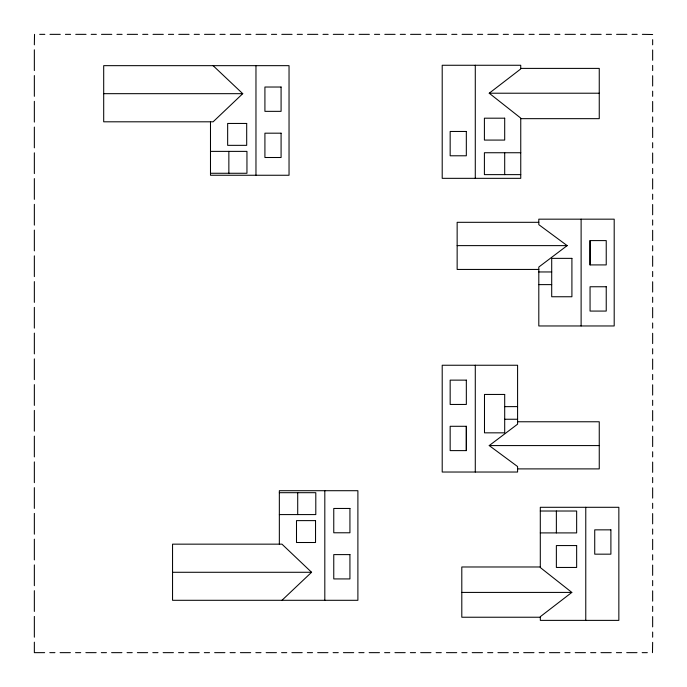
<?xml version="1.0" encoding="UTF-8"?>
<svg xmlns="http://www.w3.org/2000/svg" width="687" height="687" viewBox="0 0 687 687"><rect width="100%" height="100%" fill="white"/><g stroke="black" fill="none" stroke-linecap="round" stroke-linejoin="round"><path stroke-width="1.03" d="M466.327 450.612L466.344 426.292L450.165 426.292L450.165 450.612L466.327 450.612L466.327 426.292M590.056 264.916L590.064 240.596L606.235 240.596L606.235 264.916L590.056 264.916L590.064 240.596M213.107 65.66L242.734 93.672L213.116 121.805L103.694 121.805L103.694 65.66L289.038 65.66L289.038 175.254L210.488 175.254L210.488 121.805M281.953 600.301L311.58 572.28L281.962 544.156L172.549 544.156L172.549 600.301L357.893 600.301L357.893 490.707L279.343 490.707L279.343 544.156M489.221 93.217L520.729 68.966L520.729 65.265L442.205 65.265L442.205 178.337L520.755 178.337L520.755 118.104L489.221 93.217L599.253 93.217M571.833 592.417L540.326 616.668L540.326 620.378L618.85 620.378L618.85 507.298L540.3 507.298L540.3 567.539L571.833 592.417L461.801 592.417M567.17 245.62L538.806 267.045L538.806 325.964L614.195 325.964L614.195 219.17L538.806 219.17L538.806 224.658L567.17 245.62L457.147 245.62M489.221 445.58L517.586 424.171L517.586 365.244L442.205 365.244L442.205 472.029L517.586 472.029L517.586 466.55L489.221 445.58L599.253 445.58M538.806 284.616L551.704 284.616M504.696 406.652L517.586 406.601M34.53 34.35L34.35 44.818M39.683 34.35L44.835 34.35M49.988 34.35L60.284 34.35M65.437 34.35L70.589 34.35M75.742 34.35L86.038 34.35M91.191 34.35L96.343 34.35M101.496 34.35L111.792 34.35M116.945 34.35L122.097 34.35M127.25 34.35L137.555 34.35M142.698 34.35L147.851 34.35M153.003 34.35L163.308 34.35M168.461 34.35L173.605 34.35M178.757 34.35L189.062 34.35M194.215 34.35L199.359 34.35M204.511 34.35L214.816 34.35M219.969 34.35L225.121 34.35M230.265 34.35L240.57 34.35M245.723 34.35L250.875 34.35M256.028 34.35L266.324 34.35M271.477 34.35L276.629 34.35M281.782 34.35L292.078 34.35M297.231 34.35L302.383 34.35M307.536 34.35L317.832 34.35M322.984 34.35L328.137 34.35M333.289 34.35L343.594 34.35M348.738 34.35L353.891 34.35M359.043 34.35L369.348 34.35M374.501 34.35L379.645 34.35M384.797 34.35L395.102 34.35M400.255 34.35L405.399 34.35M410.551 34.35L420.856 34.35M426.009 34.35L431.161 34.35M436.305 34.35L446.61 34.35M451.763 34.35L456.915 34.35M462.068 34.35L472.364 34.35M477.517 34.35L482.669 34.35M487.822 34.35L498.118 34.35M503.27 34.35L508.423 34.35M513.575 34.35L523.872 34.35M529.024 34.35L534.177 34.35M539.329 34.35L549.634 34.35M554.778 34.35L559.931 34.35M565.083 34.35L575.388 34.35M580.532 34.35L585.685 34.35M590.837 34.35L601.142 34.35M606.295 34.35L611.439 34.35M616.591 34.35L626.896 34.35M632.049 34.35L637.201 34.35M642.345 34.35L652.65 34.513M520.729 68.399L599.253 68.399L599.253 118.662L520.755 118.662M103.694 93.672L242.734 93.672M210.488 151.38L246.951 151.38L246.951 173.27L210.488 173.27M520.755 152.737L484.404 152.737L484.404 174.627L520.755 174.627M538.806 222.313L457.147 222.313L457.147 269.441L538.806 269.441M538.806 271.958L551.704 271.958M504.696 419.25L517.586 419.25M517.586 421.766L599.253 421.766L599.253 468.895L517.586 468.895M279.343 492.691L315.797 492.691L315.797 514.58L279.343 514.58M540.3 511.016L576.651 511.016L576.651 532.906L540.3 532.906M540.3 566.981L461.801 566.981L461.801 617.235L540.326 617.235M172.549 572.28L311.58 572.28M44.655 652.65L34.35 652.65L34.35 642.182M49.799 652.65L54.951 652.65M60.104 652.65L70.409 652.65M75.561 652.65L80.705 652.65M85.858 652.65L96.163 652.65M101.315 652.65L106.468 652.65M111.612 652.65L121.917 652.65M127.069 652.65L132.222 652.65M137.366 652.65L147.671 652.65M152.823 652.65L157.976 652.65M163.128 652.65L173.425 652.65M178.577 652.65L183.73 652.65M188.882 652.65L199.178 652.65M204.331 652.65L209.483 652.65M214.636 652.65L224.932 652.65M230.085 652.65L235.237 652.65M240.39 652.65L250.695 652.65M255.839 652.65L260.991 652.65M266.144 652.65L276.449 652.65M281.601 652.65L286.745 652.65M291.898 652.65L302.203 652.65M307.355 652.65L312.499 652.65M317.652 652.65L327.957 652.65M333.109 652.65L338.262 652.65M343.406 652.65L353.711 652.65M358.863 652.65L364.016 652.65M369.168 652.65L379.464 652.65M384.617 652.65L389.769 652.65M394.922 652.65L405.218 652.65M410.371 652.65L415.523 652.65M420.676 652.65L430.972 652.65M436.125 652.65L441.277 652.65M446.43 652.65L456.735 652.65M461.879 652.65L467.031 652.65M472.184 652.65L482.489 652.65M487.641 652.65L492.785 652.65M497.938 652.65L508.243 652.65M513.395 652.65L518.539 652.65M523.692 652.65L533.997 652.65M539.149 652.65L544.302 652.65M549.445 652.65L559.75 652.65M564.903 652.65L570.055 652.65M575.208 652.65L585.504 652.65M590.657 652.65L595.809 652.65M600.962 652.65L611.258 652.65M616.411 652.65L621.563 652.65M626.716 652.65L637.012 652.65M642.165 652.65L647.317 652.65M652.47 652.65L652.65 642.345M652.65 39.666L652.65 44.818M652.65 49.962L652.65 60.267M652.65 65.42L652.65 70.572M652.65 75.725L652.65 86.021M652.65 91.173L652.65 96.326M652.65 101.478L652.65 111.775M652.65 116.927L652.65 122.08M652.65 127.232L652.65 137.537M652.65 142.69L652.65 147.834M652.65 152.986L652.65 163.291M652.65 168.444L652.65 173.596M652.65 178.74L652.65 189.045M652.65 194.198L652.65 199.35M652.65 204.503L652.65 214.799M652.65 219.952L652.65 225.104M652.65 230.257L652.65 240.562M652.65 245.706L652.65 250.858M652.65 256.011L652.65 266.316M652.65 271.468L652.65 276.612M652.65 281.764L652.65 292.069M652.65 297.222L652.65 302.374M652.65 307.527L652.65 317.823M652.65 322.976L652.65 328.128M652.65 333.281L652.65 343.577M652.65 348.73L652.65 353.882M652.65 359.035L652.65 369.34M652.65 374.484L652.65 379.636M652.65 384.789L652.65 395.094M652.65 400.246L652.65 405.399M652.65 410.543L652.65 420.848M652.65 426L652.65 431.153M652.65 436.305L652.65 446.602M652.65 451.754L652.65 456.907M652.65 462.059L652.65 472.355M652.65 477.508L652.65 482.66M652.65 487.813L652.65 498.118M652.65 503.27L652.65 508.414M652.65 513.567L652.65 523.872M652.65 529.024L652.65 534.177M652.65 539.321L652.65 549.626M652.65 554.778L652.65 559.931M652.65 565.083L652.65 575.38M652.65 580.532L652.65 585.685M652.65 590.837L652.65 601.142M652.65 606.286L652.65 611.439M652.65 616.591L652.65 626.896M652.65 632.049L652.65 637.192M585.771 507.298L585.771 620.378M581.116 219.17L581.116 325.964M556.367 511.016L556.367 532.906M504.696 152.737L504.696 174.627M475.284 65.265L475.284 178.337M475.284 365.244L475.284 472.029M324.814 490.707L324.814 600.301M297.711 492.691L297.711 514.58M255.968 65.66L255.968 175.254M228.857 151.38L228.857 173.27M34.35 49.807L34.35 70.572M34.35 75.561L34.35 96.326M34.35 101.315L34.35 122.08M34.35 127.069L34.35 147.834M34.35 152.823L34.35 173.596M34.35 178.586L34.35 199.35M34.35 204.34L34.35 225.104M34.35 230.093L34.35 250.858M34.35 255.847L34.35 276.612M34.35 281.601L34.35 302.374M34.35 307.364L34.35 328.128M34.35 333.118L34.35 353.882M34.35 358.872L34.35 379.636M34.35 384.626L34.35 405.399M34.35 410.388L34.35 431.153M34.35 436.142L34.35 456.907M34.35 461.896L34.35 482.66M34.35 487.65L34.35 508.414M34.35 513.404L34.35 534.177M34.35 539.166L34.35 559.931M34.35 564.92L34.35 585.685M34.35 590.674L34.35 611.439M34.35 616.428L34.35 637.192M281.086 87.026L264.916 87.026L264.916 111.346L281.086 111.346L281.086 87.026M504.696 118.19L484.404 118.19L484.404 140.079L504.696 140.079L504.696 118.19M246.693 123.454L227.655 123.454L227.655 145.343L246.693 145.343L246.693 123.454M466.327 131.466L450.165 131.466L450.165 155.786L466.327 155.786L466.327 131.466M281.086 133.184L264.916 133.184L264.916 157.503L281.086 157.503L281.086 133.184M571.91 258.364L551.704 258.364L551.704 296.75L571.91 296.75L571.91 258.364M606.235 286.754L590.056 286.754L590.064 311.074L606.235 311.074L606.235 286.754M466.327 380.134L450.165 380.134L450.165 404.454L466.344 404.454L466.327 380.134M504.696 394.45L484.49 394.45L484.49 432.836L504.696 432.836L504.696 394.45M349.932 508.457L333.762 508.457L333.762 532.777L349.932 532.777L349.932 508.457M315.539 520.617L296.501 520.617L296.501 542.507L315.539 542.507L315.539 520.617M610.898 529.849L594.727 529.849L594.727 554.169L610.898 554.169L610.898 529.849M576.651 545.564L556.367 545.564L556.367 567.453L576.651 567.453L576.651 545.564M349.932 554.607L333.762 554.607L333.762 578.926L349.932 578.926L349.932 554.607"/></g></svg>
